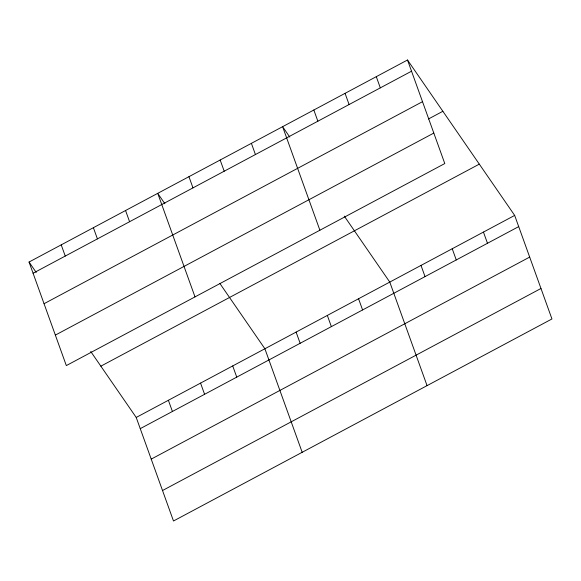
<?xml version="1.0" encoding="UTF-8"?>
<svg xmlns="http://www.w3.org/2000/svg" width="581" height="581" viewBox="0 0 581 581"><rect width="100%" height="100%" fill="white"/><g stroke="black" fill="none" stroke-linecap="round" stroke-linejoin="round"><path stroke-width="0.87" d="M407.506 60.003L444.785 163.551L66.328 365.587L29.05 262.038L407.506 60.003L514.672 215.413L551.95 318.962L173.494 520.997L136.215 417.448L90.73 351.49M33.081 273.237L411.537 71.202M44.054 303.71L422.51 101.675M428.458 118.982L442.867 111.291M55.355 335.106L433.811 133.071M100.854 366.168L479.31 164.132M136.215 417.448L514.672 215.413M140.246 428.647L518.702 226.612M151.22 459.121L529.676 257.085M162.52 490.524L540.976 288.481M289.788 137.08L282.613 126.68L319.891 230.221M344.293 216.125L389.778 282.09L427.057 385.631M164.902 203.757L157.727 193.35L195.005 296.891M219.909 283.528L264.892 348.76L302.171 452.301M29.05 262.038L36.225 272.445M483.45 232.08L487.481 243.279M452.229 248.748L456.259 259.947M376.285 76.67L380.315 87.869M421.007 265.423L425.038 276.614M345.063 93.338L349.094 104.536M313.842 110.005L317.865 121.204M358.557 298.757L362.588 309.949M327.335 315.425L331.366 326.616M251.391 143.347L255.422 154.539M296.114 332.092L300.145 343.284M220.17 160.015L224.201 171.206M188.948 176.682L192.979 187.874M232.72 365.936L236.75 377.127M200.554 383.104L204.585 394.303M125.554 210.518L129.585 221.717M168.388 400.28L172.412 411.471M93.388 227.694L97.419 238.893M61.216 244.87L65.246 256.061"/></g></svg>
